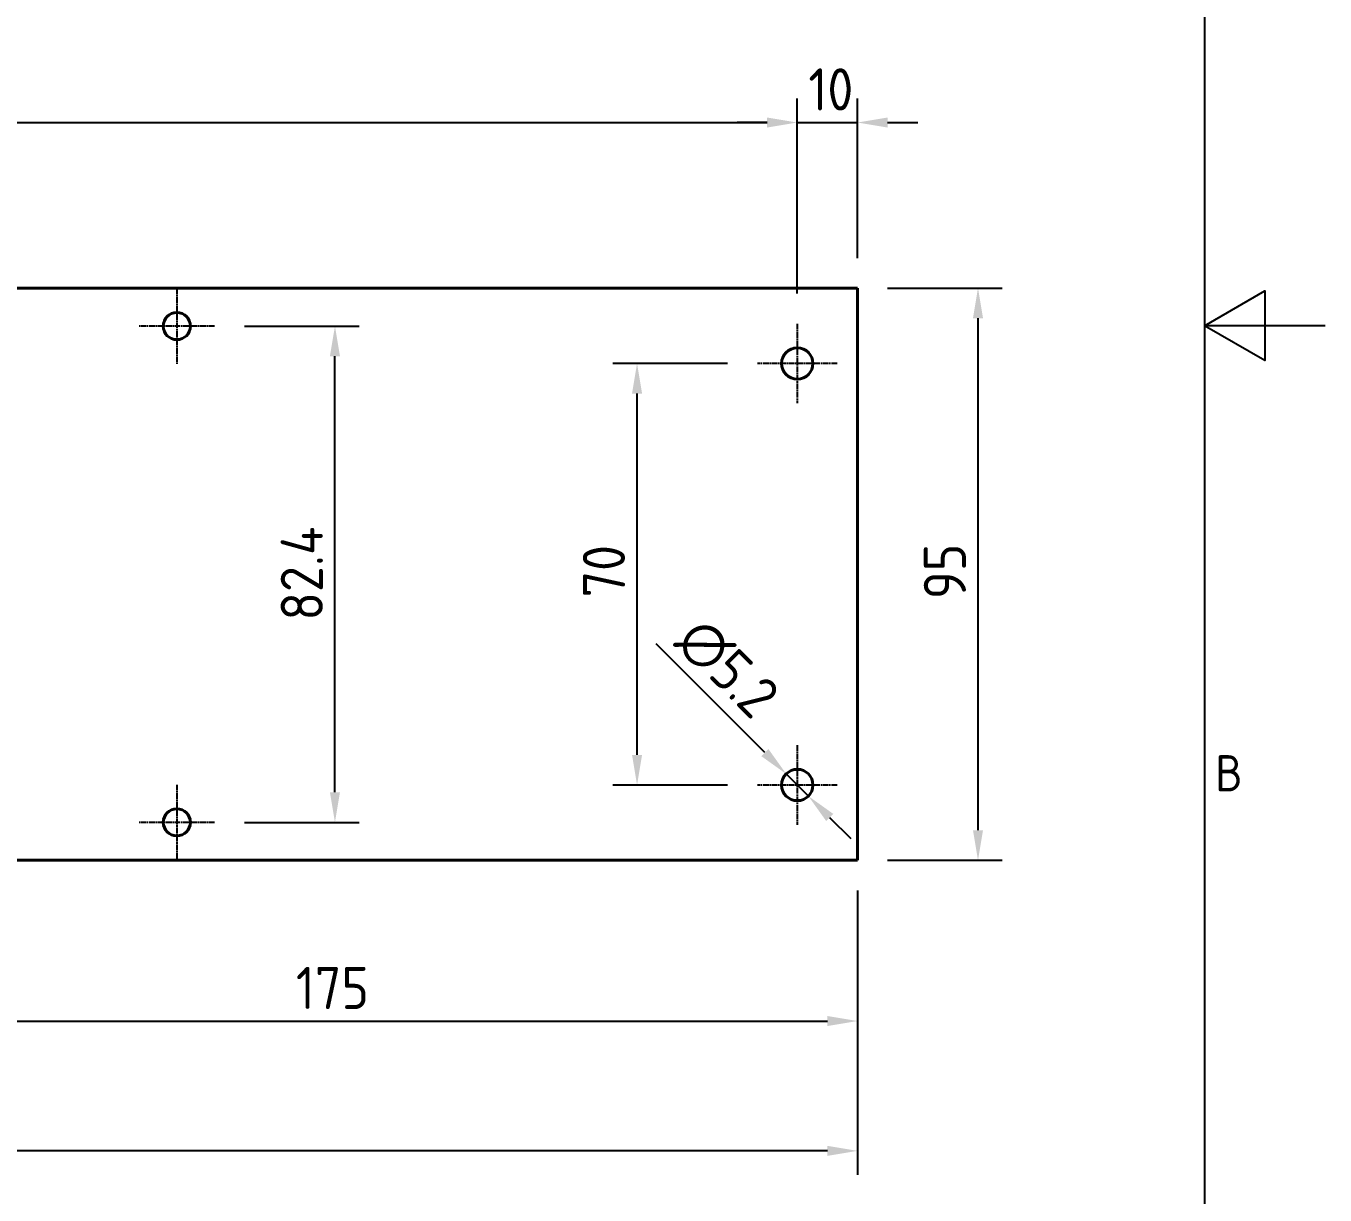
# Model space of a CAD drawing. Header units: millimetres. Extents: x 0 to 840, y 0 to 594.
# Drawn here: x 624.3 to 840, y 152.6 to 346.8 of the extents above; entities that cross this region are included whole.
import ezdxf

# ---------------------------------------------------------------- set-up
doc = ezdxf.new("R2010")
doc.units = ezdxf.units.MM
doc.header["$LTSCALE"] = 2
doc.linetypes.add('CHAIN', pattern=[0.7087, 0.4724, -0.0591, 0.1181, -0.0591])
doc.layers.get('0').update_dxf_attribs({"color": 3, "lineweight": 25, "true_color": 0x00ff00})
for name, color, linetype, lineweight, true_color in [('가시적인 것(ISO)', 3, 'Continuous', 40, 0x00ff00), ('중심 표식(ISO)', 1, 'Continuous', 25, 0xff0000), ('치수(ISO)', 2, 'Continuous', 25, 0xffff00)]:
    doc.layers.add(name, color=color, linetype=linetype, lineweight=lineweight, true_color=true_color)
doc.layers.add('경계(ISO)', color=7, linetype='Continuous', lineweight=25)
doc.styles.add('문자 텍스트_PSTEK_POSCO', font='isocp.shx')
doc.styles.add('치수 텍스트_PSTEK_POSCO', font='isocp.shx')
doc.dimstyles.new('치수_PSTEK_POSCO', dxfattribs={"dimscale": 2, "dimtxt": 3.5, "dimasz": 2.5, "dimexe": 2, "dimexo": 2.5, "dimgap": 1, "dimtad": 1, "dimrnd": 1e-08, "dimdsep": 46, "dimtxsty": '치수 텍스트_PSTEK_POSCO', "dimcen": 0.09, "dimdle": 10, "dimclrd": 7, "dimclre": 7, "dimclrt": 2, "dimadec": 1, "dimazin": 2, "dimtfac": 1, "dimtmove": 0, "dimatfit": 3, "dimfxl": 1, "dimtolj": 1, "dimlwd": -1, "dimlwe": -1, "dimarcsym": 0})

# ---------------------------------------------------------------- blocks, each defined once
blk = doc.blocks.new('경계 Default Border')
at = {"layer": '경계(ISO)', "flags": 128}
for points in [[(10, 10), (10, 287.0000076293945), (410, 287.0000076293945), (410, 10), (10, 10)], [(420, 148.5000038146973), (410, 148.5000038146973), (415, 151.3867473602295), (415, 145.6132507324219), (410, 148.5000038146973)]]:
    blk.add_lwpolyline(points, dxfattribs=at)
at = {"layer": '경계(ISO)', "color": 2, "true_color": 0xffff00, "insert": (410.878270202895, 109.8463944559917), "char_height": 3.00000011920929, "attachment_point": 7, "style": '문자 텍스트_PSTEK_POSCO'}
blk.add_mtext('B', dxfattribs=at)
blk = doc.blocks.new('*D23')
at = {"layer": 'Defpoints', "color": 0, "transparency": 16777216}
for p in [(752.3916487239978, 330.7308733391809), (60.89164872399785, 302.3308733391806), (752.3916487239978, 297.3308733391809)]:
    blk.add_point(p, dxfattribs=at)
at = {"layer": '치수(ISO)', "color": 7, "transparency": 16777216}
for p, q in [((60.89164872399785, 307.3308733391806), (60.89164872399785, 334.7308733391809)), ((752.3916487239978, 302.3308733391809), (752.3916487239978, 334.7308733391809)), ((65.89164872399785, 330.7308733391809), (747.3916487239978, 330.7308733391809))]:
    blk.add_line(p, q, dxfattribs=at)
for points in [[(65.89164872399785, 331.5642066725142), (65.89164872399785, 329.8975400058476), (60.89164872399785, 330.7308733391809)], [(747.3916487239978, 331.5642066725142), (747.3916487239978, 329.8975400058476), (752.3916487239978, 330.7308733391809)]]:
    blk.add_solid(points, dxfattribs=at)
at = {"layer": '치수(ISO)', "color": 2, "transparency": 16777216, "insert": (397.1949950015398, 336.2308733391809), "char_height": 7, "attachment_point": 4, "style": '치수 텍스트_PSTEK_POSCO'}
blk.add_mtext('\\A1;691.5', dxfattribs=at)
blk = doc.blocks.new('*D24')
at = {"layer": 'Defpoints', "color": 0, "transparency": 16777216}
for p in [(762.3916487239978, 330.7308733391809), (762.3916487239978, 303.2308733391809), (752.3916487239978, 297.3308733391809)]:
    blk.add_point(p, dxfattribs=at)
at = {"layer": '치수(ISO)', "color": 7, "transparency": 16777216}
for p, q in [((752.3916487239978, 302.3308733391809), (752.3916487239978, 334.7308733391809)), ((762.3916487239978, 308.2308733391809), (762.3916487239978, 334.7308733391809)), ((747.3916487239978, 330.7308733391809), (742.3916487239978, 330.7308733391809)), ((752.3916487239978, 330.7308733391809), (762.3916487239978, 330.7308733391809)), ((767.3916487239978, 330.7308733391809), (772.3916487239978, 330.7308733391809))]:
    blk.add_line(p, q, dxfattribs=at)
for points in [[(747.3916487239978, 331.5642066725142), (747.3916487239978, 329.8975400058476), (752.3916487239978, 330.7308733391809)], [(767.3916487239978, 331.5642066725142), (767.3916487239978, 329.8975400058476), (762.3916487239978, 330.7308733391809)]]:
    blk.add_solid(points, dxfattribs=at)
at = {"layer": '치수(ISO)', "color": 2, "transparency": 16777216, "insert": (754.238892818486, 336.2308733391809), "char_height": 7, "attachment_point": 4, "style": '치수 텍스트_PSTEK_POSCO'}
blk.add_mtext('\\A1;10', dxfattribs=at)
blk = doc.blocks.new('*D33')
at = {"layer": 'Defpoints', "color": 0, "transparency": 16777216}
for p in [(587.391648723998, 208.2808733391809), (762.3916487239978, 208.2308733391809), (762.3916487239978, 181.5381389227641)]:
    blk.add_point(p, dxfattribs=at)
at = {"layer": '치수(ISO)', "color": 7, "transparency": 16777216}
for p, q in [((587.391648723998, 203.2808733391809), (587.391648723998, 177.5381389227641)), ((762.3916487239978, 203.2308733391809), (762.3916487239978, 177.5381389227641)), ((592.391648723998, 181.5381389227641), (757.3916487239978, 181.5381389227641))]:
    blk.add_line(p, q, dxfattribs=at)
for points in [[(592.391648723998, 182.3714722560975), (592.391648723998, 180.7048055894308), (587.391648723998, 181.5381389227641)], [(757.3916487239978, 182.3714722560975), (757.3916487239978, 180.7048055894308), (762.3916487239978, 181.5381389227641)]]:
    blk.add_solid(points, dxfattribs=at)
at = {"layer": '치수(ISO)', "color": 2, "transparency": 16777216, "insert": (669.1666739771673, 187.0381389227641), "char_height": 7, "attachment_point": 4, "style": '치수 텍스트_PSTEK_POSCO'}
blk.add_mtext('\\A1;175', dxfattribs=at)
blk = doc.blocks.new('*D34')
at = {"layer": 'Defpoints', "color": 0, "transparency": 16777216}
for p in [(655.6416487239978, 296.9308733391808), (675.6416487239982, 296.9308733391808), (655.6416487239981, 214.5308733391809)]:
    blk.add_point(p, dxfattribs=at)
at = {"layer": '치수(ISO)', "color": 7, "transparency": 16777216}
for p, q in [((660.6416487239978, 296.9308733391808), (679.6416487239982, 296.9308733391808)), ((675.6416487239981, 219.5308733391809), (675.6416487239982, 291.9308733391808)), ((660.6416487239981, 214.5308733391809), (679.6416487239981, 214.5308733391809))]:
    blk.add_line(p, q, dxfattribs=at)
for points in [[(674.8083153906648, 291.9308733391808), (676.4749820573315, 291.9308733391808), (675.6416487239982, 296.9308733391808)], [(674.8083153906647, 219.5308733391809), (676.4749820573314, 219.5308733391809), (675.6416487239981, 214.5308733391809)]]:
    blk.add_solid(points, dxfattribs=at)
at = {"layer": '치수(ISO)', "color": 2, "transparency": 16777216, "insert": (670.1409597476201, 248.0308733391808), "char_height": 7, "attachment_point": 4, "rotation": 90, "style": '치수 텍스트_PSTEK_POSCO'}
blk.add_mtext('\\A1;82.4', dxfattribs=at)
blk = doc.blocks.new('*D35')
at = {"layer": 'Defpoints', "color": 0, "transparency": 16777216}
for p in [(725.791648723998, 290.7308733391809), (745.7916487239979, 290.7308733391809), (745.7916487239979, 220.7308733391809)]:
    blk.add_point(p, dxfattribs=at)
at = {"layer": '치수(ISO)', "color": 7, "transparency": 16777216}
for p, q in [((740.7916487239979, 290.7308733391809), (721.791648723998, 290.7308733391809)), ((725.7916487239979, 225.7308733391809), (725.791648723998, 285.7308733391809)), ((740.7916487239979, 220.7308733391809), (721.7916487239979, 220.7308733391809))]:
    blk.add_line(p, q, dxfattribs=at)
for points in [[(724.9583153906647, 285.7308733391809), (726.6249820573314, 285.7308733391809), (725.791648723998, 290.7308733391809)], [(724.9583153906646, 225.7308733391809), (726.6249820573313, 225.7308733391809), (725.7916487239979, 220.7308733391809)]]:
    blk.add_solid(points, dxfattribs=at)
at = {"layer": '치수(ISO)', "color": 2, "transparency": 16777216, "insert": (720.2916487239979, 251.8781174336691), "char_height": 7, "attachment_point": 4, "rotation": 90, "style": '치수 텍스트_PSTEK_POSCO'}
blk.add_mtext('\\A1;70', dxfattribs=at)
blk = doc.blocks.new('*D36')
at = {"layer": 'Defpoints', "color": 0, "transparency": 16777216}
for p in [(762.3916487239978, 303.2308733391809), (762.3916487239978, 208.2308733391809), (782.3916487239978, 208.2308733391809)]:
    blk.add_point(p, dxfattribs=at)
at = {"layer": '치수(ISO)', "color": 7, "transparency": 16777216}
for p, q in [((767.3916487239978, 303.2308733391809), (786.391648723998, 303.2308733391809)), ((782.391648723998, 298.2308733391809), (782.3916487239978, 213.2308733391809)), ((767.3916487239978, 208.2308733391809), (786.3916487239978, 208.2308733391809))]:
    blk.add_line(p, q, dxfattribs=at)
for points in [[(781.5583153906646, 298.2308733391809), (783.2249820573313, 298.2308733391809), (782.391648723998, 303.2308733391809)], [(781.5583153906645, 213.2308733391809), (783.2249820573312, 213.2308733391809), (782.3916487239978, 208.2308733391809)]]:
    blk.add_solid(points, dxfattribs=at)
at = {"layer": '치수(ISO)', "color": 2, "transparency": 16777216, "insert": (776.8916487239978, 251.5909238455197), "char_height": 7, "attachment_point": 4, "rotation": 90, "style": '치수 텍스트_PSTEK_POSCO'}
blk.add_mtext('\\A1;95', dxfattribs=at)
blk = doc.blocks.new('*D39')
at = {"layer": 'Defpoints', "color": 0, "transparency": 16777216}
for p in [(53.39164872399778, 208.2308733391806), (762.3916487239978, 208.2308733391809), (53.39164872399778, 159.9855218275901)]:
    blk.add_point(p, dxfattribs=at)
at = {"layer": '치수(ISO)', "color": 7, "transparency": 16777216}
for p, q in [((53.39164872399778, 203.2308733391806), (53.39164872399778, 155.9855218275901)), ((762.3916487239978, 203.2308733391809), (762.3916487239978, 155.9855218275901)), ((757.3916487239978, 159.9855218275901), (58.39164872399778, 159.9855218275901))]:
    blk.add_line(p, q, dxfattribs=at)
for points in [[(58.39164872399778, 160.8188551609234), (58.39164872399778, 159.1521884942568), (53.39164872399778, 159.9855218275901)], [(757.3916487239978, 160.8188551609234), (757.3916487239978, 159.1521884942568), (762.3916487239978, 159.9855218275901)]]:
    blk.add_solid(points, dxfattribs=at)
at = {"layer": '치수(ISO)', "color": 2, "transparency": 16777216, "insert": (401.3410715474917, 165.4855218275901), "char_height": 7, "attachment_point": 4, "style": '치수 텍스트_PSTEK_POSCO'}
blk.add_mtext('\\A1;709', dxfattribs=at)
blk = doc.blocks.new('*D42')
at = {"layer": 'Defpoints', "color": 0, "transparency": 16777216}
for p in [(750.5531710929129, 222.5693509702656), (754.2301263550835, 218.892395708096)]:
    blk.add_point(p, dxfattribs=at)
at = {"layer": '치수(ISO)', "color": 7, "transparency": 16777216}
for p, q in [((747.0176371869795, 226.1048848761977), (728.9719798231745, 244.1505422399968)), ((754.2301263550835, 218.892395708096), (750.5531710929129, 222.5693509702656)), ((757.7656602610168, 215.3568618021639), (761.3011941669502, 211.8213278962318))]:
    blk.add_line(p, q, dxfattribs=at)
for points in [[(747.6068928379683, 226.6941405271867), (746.4283815359909, 225.5156292252088), (750.5531710929129, 222.5693509702656)], [(758.3549159120055, 215.9461174531529), (757.176404610028, 214.767606151175), (754.2301263550835, 218.892395708096)]]:
    blk.add_solid(points, dxfattribs=at)
at = {"layer": '치수(ISO)', "color": 2, "transparency": 16777216, "insert": (734.2757678619422, 246.6259031540197), "char_height": 7, "attachment_point": 4, "rotation": 315.0000000000093, "style": '치수 텍스트_PSTEK_POSCO'}
blk.add_mtext('\\A1;∅5.2', dxfattribs=at)

msp = doc.modelspace()

# ---------------------------------------------------------------- linework, layer by layer
at = {"layer": '가시적인 것(ISO)'}
for p, q in [((53.39164872399785, 303.2308733391806), (762.3916487239978, 303.2308733391809)), ((762.3916487239978, 303.2308733391809), (762.3916487239978, 208.2308733391809)), ((762.3916487239978, 208.2308733391809), (53.39164872399778, 208.2308733391806))]:
    msp.add_line(p, q, dxfattribs=at)
for centre, radius in [((649.3916487239978, 296.9308733391808), 2.25), ((752.3916487239978, 290.7308733391809), 2.6), ((752.3916487239978, 220.7308733391809), 2.6), ((649.3916487239981, 214.5308733391809), 2.25)]:
    msp.add_circle(centre, radius, dxfattribs=at)
at = {"layer": '중심 표식(ISO)', "linetype": 'CHAIN'}
for p, q in [((649.3916487239978, 303.1808733391808), (649.3916487239978, 290.6808733391808)), ((655.6416487239978, 296.9308733391808), (643.1416487239978, 296.9308733391808)), ((752.3916487239978, 297.3308733391809), (752.3916487239978, 284.1308733391809)), ((758.9916487239977, 290.7308733391809), (745.7916487239979, 290.7308733391809)), ((752.3916487239978, 227.3308733391809), (752.3916487239978, 214.1308733391809)), ((649.3916487239981, 220.7808733391809), (649.3916487239981, 208.2808733391809)), ((758.9916487239977, 220.7308733391809), (745.7916487239979, 220.7308733391809)), ((655.6416487239981, 214.5308733391809), (643.1416487239981, 214.5308733391809))]:
    msp.add_line(p, q, dxfattribs=at)

# ---------------------------------------------------------------- block references
at = {"xscale": 2, "yscale": 2, "zscale": 2}
msp.add_blockref('경계 Default Border', (0, 0), dxfattribs=at)

# ---------------------------------------------------------------- dimensions: what is measured, and where the dimension line sits
at = {"layer": '치수(ISO)', "color": 7}
for base, p1, p2, angle, override, picture, middle in [((752.3916487239978, 330.7308733391809), (60.89164872399785, 302.3308733391806), (752.3916487239978, 297.3308733391809), 180, {"dimdec": 2, "dimtp": 0, "dimtm": -0, "dimtdec": 2, "dimtofl": 0, "dimatfit": 1}, '*D23', (406.661648723998, 330.7308733391809)), ((762.3916487239978, 330.7308733391809), (752.3916487239978, 297.3308733391809), (762.3916487239978, 303.2308733391809), 180, {"dimdec": 2, "dimtp": 0, "dimtm": -0, "dimtdec": 2, "dimtofl": 1, "dimatfit": 1}, '*D24', (757.3916487239978, 330.7308733391809)), ((782.3916487239978, 208.2308733391809), (762.3916487239978, 303.2308733391809), (762.3916487239978, 208.2308733391809), 90, {"dimdec": 2, "dimtp": 0, "dimtm": -0, "dimtdec": 2, "dimtofl": 0, "dimatfit": 1}, '*D36', (782.3916487239978, 255.7308733391809)), ((675.6416487239982, 296.9308733391808), (655.6416487239981, 214.5308733391809), (655.6416487239978, 296.9308733391808), 90, {"dimdec": 2, "dimtp": 0, "dimtm": -0, "dimtdec": 2, "dimtofl": 0, "dimatfit": 1}, '*D34', (675.6416487239981, 255.7308733391808)), ((725.791648723998, 290.7308733391809), (745.7916487239979, 220.7308733391809), (745.7916487239979, 290.7308733391809), 90, {"dimdec": 2, "dimtp": 0, "dimtm": -0, "dimtdec": 2, "dimtofl": 0, "dimatfit": 1}, '*D35', (725.7916487239979, 255.7308733391809)), ((53.39164872399778, 159.9855218275901), (762.3916487239978, 208.2308733391809), (53.39164872399778, 208.2308733391806), 180, {"dimdec": 2, "dimtp": 0, "dimtm": -0, "dimtdec": 2, "dimtofl": 0, "dimatfit": 1}, '*D39', (407.8916487239978, 159.9855218275901)), ((762.3916487239978, 181.5381389227641), (587.391648723998, 208.2808733391809), (762.3916487239978, 208.2308733391809), 180, {"dimdec": 2, "dimtp": 0, "dimtm": -0, "dimtdec": 2, "dimtofl": 0, "dimatfit": 1}, '*D33', (674.9116487239979, 181.5381389227641))]:
    dim = msp.add_linear_dim(base=base, p1=p1, p2=p2, angle=angle, dimstyle='치수_PSTEK_POSCO', override=override, dxfattribs=at)
    dim.commit()
    dim.dimension.update_dxf_attribs({"geometry": picture, "text_midpoint": middle, "dimtype": 160})
dim = msp.add_diameter_dim_2p(p1=(754.2301263550835, 218.892395708096), p2=(750.5531710929129, 222.5693509702656), dimstyle='치수_PSTEK_POSCO', override={"dimdec": 2, "dimlfac": 0.9999999999999913, "dimtp": 0, "dimtm": -0, "dimtdec": 2, "dimatfit": 2}, dxfattribs=at)
dim.commit()
dim.dimension.update_dxf_attribs({"geometry": '*D42', "text_midpoint": (736.2270415521104, 236.8954805110635), "dimtype": 163})

doc.saveas('drawing.dxf')
